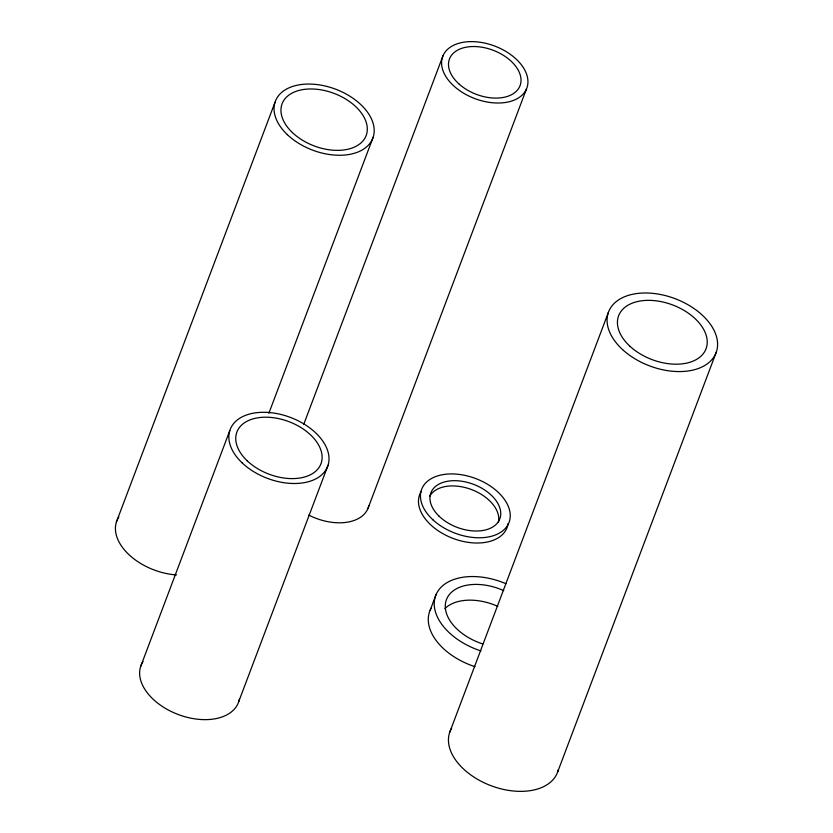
<?xml version="1.0" encoding="UTF-8"?>
<svg xmlns="http://www.w3.org/2000/svg" width="833" height="833" viewBox="0 0 833 833"><rect width="100%" height="100%" fill="white"/><g stroke="black" fill="none" stroke-linecap="round" stroke-linejoin="round"><path stroke-width="1.25" d="M116.381 522.104L275.005 102.324M140.59 666.681L229.814 430.557M268.872 413.22L373.246 137.008M303.691 424.466L443 55.78M238.821 701.376L328.056 465.241M367.894 508.64L526.518 88.86A44.92 28.083 20.7 0 0 473.394 41.65A44.92 28.083 20.7 0 0 454.37 86.455A44.92 28.083 20.7 0 0 526.518 88.86M430.12 610.329L436.076 594.585M449.716 732.301L608.34 312.51M557.704 771.827L716.328 352.047M368.811 505.85A44.92 28.083 20.7 0 1 308.751 515.065M176.523 574.916A52.115 32.581 20.7 0 1 127.532 553.279A52.115 32.581 20.7 0 1 118.827 516.97M239.394 699.168A52.115 32.581 20.7 0 1 177.346 714.183A52.115 32.581 20.7 0 1 143.037 661.548M558.339 769.661A57.498 35.954 20.7 0 1 490.21 785.394A57.498 35.954 20.7 0 1 451.621 728.198M444.905 608.6A46.002 28.759 20.7 0 1 497.78 606.362M474.997 666.671A57.498 35.954 20.7 0 1 431.119 608.288M480.943 650.927A57.498 35.954 20.7 0 1 435.649 595.637A57.498 35.954 20.7 0 1 505.912 583.704M482.786 643.961A46.002 28.759 20.7 0 1 446.54 599.364A46.002 28.759 20.7 0 1 503.726 590.618M508.088 523.572A46.721 29.207 20.7 0 1 453.766 538.691A46.721 29.207 20.7 0 1 421.05 491.709M429.766 496.208A36.839 23.032 20.7 0 1 471.697 489.627A36.839 23.032 20.7 0 1 498.353 522.395M459.233 84.185A37.735 23.595 20.7 0 0 519.834 86.205A37.735 23.595 20.7 0 0 475.216 46.554A37.735 23.595 20.7 0 0 459.233 84.185M287.323 134.634A52.115 32.581 20.7 0 0 371.945 140.163A52.115 32.581 20.7 0 0 313.104 84.195A52.115 32.581 20.7 0 0 287.323 134.634M292.393 132.562A44.92 28.083 20.7 0 0 365.354 137.341A44.92 28.083 20.7 0 0 314.624 89.089A44.92 28.083 20.7 0 0 292.393 132.562M242.132 462.867A52.115 32.581 20.7 0 0 326.755 468.406A52.115 32.581 20.7 0 0 267.914 412.429A52.115 32.581 20.7 0 0 242.132 462.867M247.203 460.805A44.92 28.083 20.7 0 0 320.164 465.574A44.92 28.083 20.7 0 0 269.434 417.323A44.92 28.083 20.7 0 0 247.203 460.805M622.615 349.631A57.498 35.954 20.7 0 0 715.474 354.14A57.498 35.954 20.7 0 0 648.907 293.07A57.498 35.954 20.7 0 0 622.615 349.631M630.06 346.372A46.721 29.207 20.7 0 0 705.509 350.037A46.721 29.207 20.7 0 0 651.427 300.421A46.721 29.207 20.7 0 0 630.06 346.372M433.077 519.948A46.721 29.207 20.7 0 0 508.526 523.613A46.721 29.207 20.7 0 0 454.443 473.998A46.721 29.207 20.7 0 0 433.077 519.948M438.866 515.981A36.839 23.032 20.7 0 0 498.946 520.74A36.839 23.032 20.7 0 0 458.233 480.828A36.839 23.032 20.7 0 0 438.866 515.981"/></g></svg>
